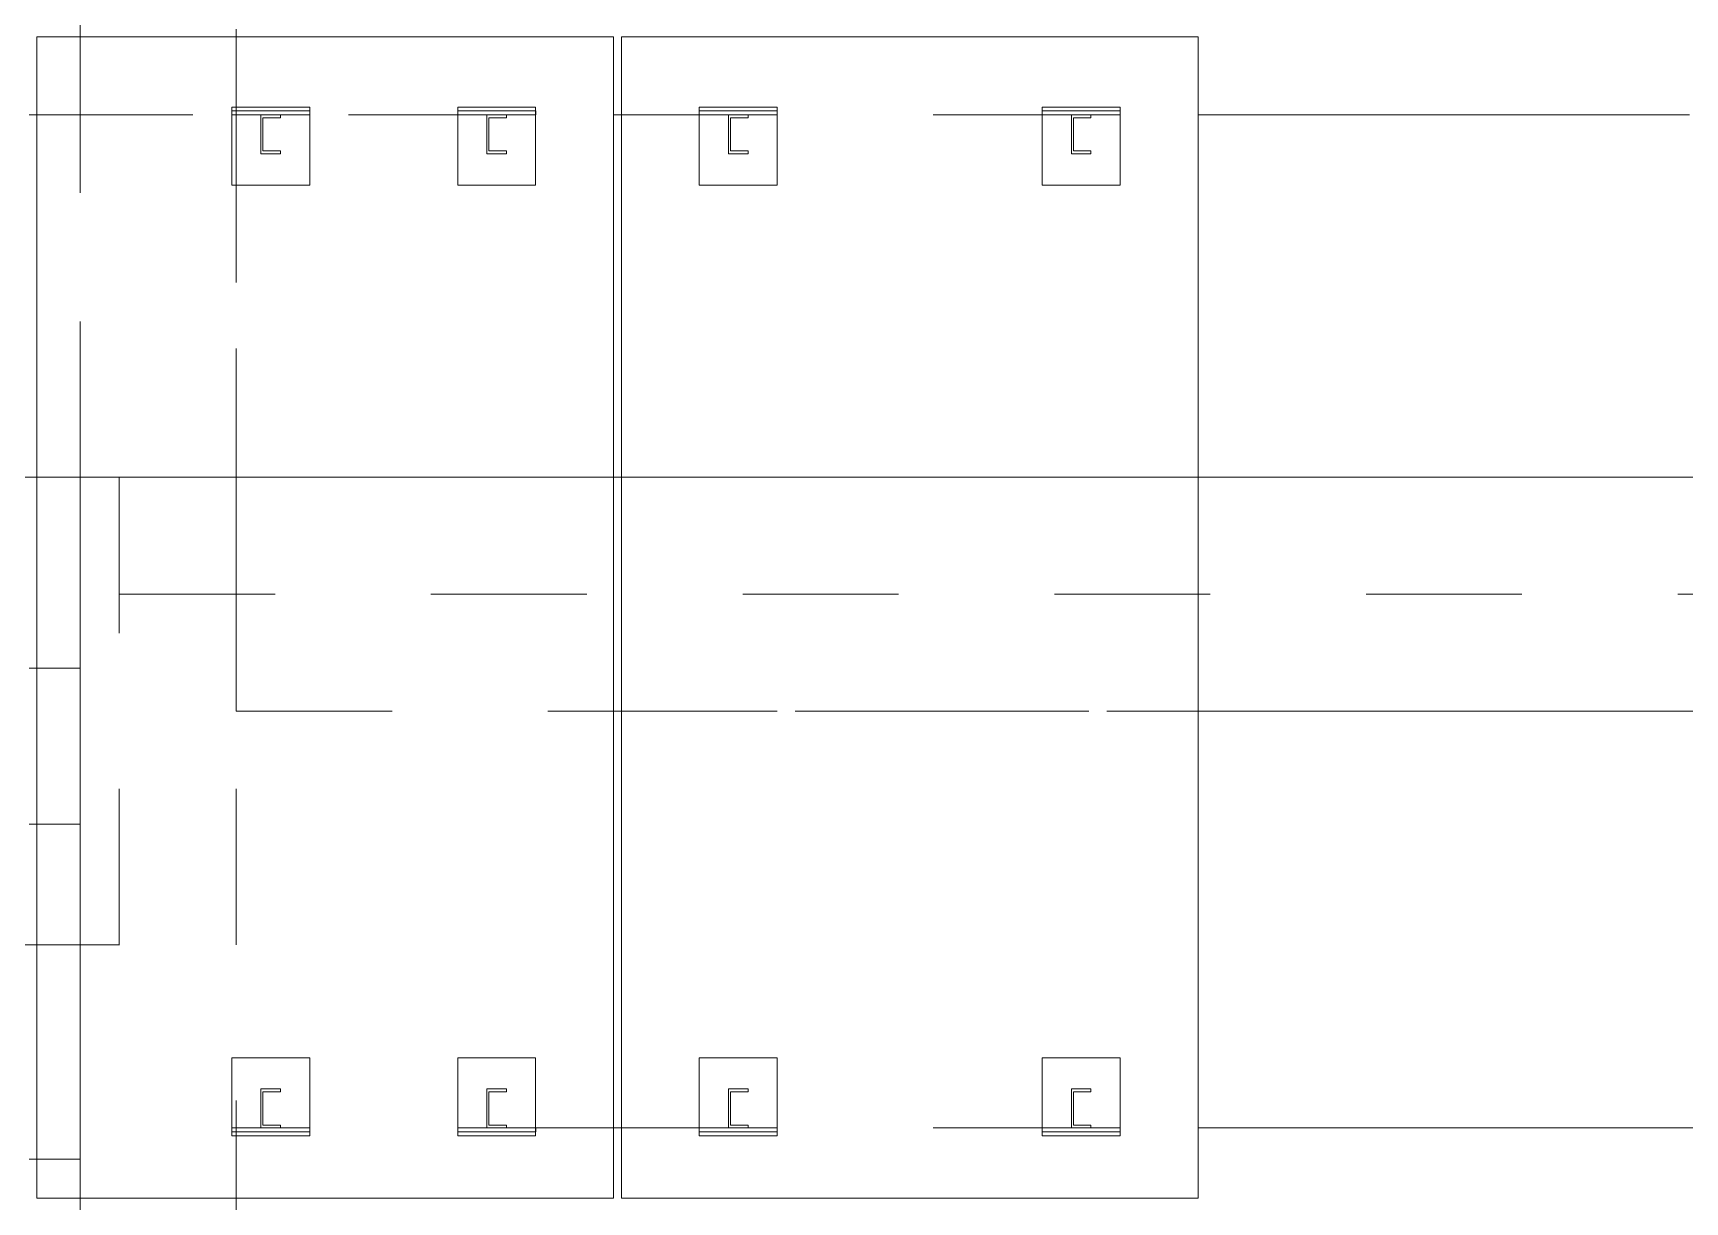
# Model space of a CAD drawing. Header units: millimetres. Extents: x 652937 to 1670132, y 1473552 to 2851037.
# Drawn here: x 663598.133 to 663602.373, y 1524528.36 to 1524531.36 of the extents above; entities that cross this region are included whole.
import ezdxf

# ---------------------------------------------------------------- set-up
doc = ezdxf.new("R2010")
doc.units = ezdxf.units.MM
for name, pattern in [('XKITLINE00', [0]), ('XKITLINE01', [4, 1, -1, 1, -1]), ('XKITLINE02', [4, 2, -2])]:
    doc.linetypes.add(name, pattern=pattern)
doc.layers.add('Part', color=7, linetype='Continuous', lineweight=0)
doc.layers.add('S-GRID', color=7, linetype='Continuous', lineweight=9)

# ---------------------------------------------------------------- blocks, each defined once
blk = doc.blocks.new('*A39404464')
at = {"layer": 'S-GRID', "color": 7, "linetype": 'XKITLINE01', "lineweight": 0}
blk.add_line((-30.905117, -99.720099), (129.806536, -99.720099), dxfattribs=at)
blk = doc.blocks.new('*A40004524')
at = {"layer": 'Part', "color": 7, "linetype": 'XKITLINE02', "lineweight": 0}
for p, q in [((67.421867, -83.220099), (67.421867, -93.970099)), ((67.421867, -83.220099), (69.422117, -83.220099)), ((67.422117, -99.720099), (67.422117, -83.220099)), ((69.421867, -83.220099), (69.421867, -93.970099)), ((69.421867, -83.220099), (69.422117, -83.220099)), ((69.422117, -83.220099), (69.422117, -99.720099)), ((67.421867, -94.070099), (67.421867, -99.720099)), ((69.421867, -94.070099), (69.421867, -99.720099)), ((69.422117, -99.720099), (67.421867, -99.720099)), ((69.421867, -99.720099), (69.422117, -99.720099))]:
    blk.add_line(p, q, dxfattribs=at)
at = {"layer": 'Part', "color": 7, "linetype": 'XKITLINE00', "lineweight": 0}
for p, q in [((67.421867, -93.970099), (67.421867, -94.070099)), ((69.421867, -93.970099), (69.421867, -94.070099))]:
    blk.add_line(p, q, dxfattribs=at)
blk = doc.blocks.new('*A40304554')
at = {"layer": 'Part', "color": 7, "linetype": 'XKITLINE00', "lineweight": 0}
for p, q in [((74.365186, -94.070099), (81.765336, -94.070099)), ((74.365186, -94.070099), (74.365186, -108.970099)), ((81.765186, -108.970099), (81.765186, -94.070099)), ((81.765336, -108.970099), (81.765336, -94.070099)), ((74.365186, -108.970099), (81.765336, -108.970099))]:
    blk.add_line(p, q, dxfattribs=at)
at = {"layer": 'Part', "color": 7, "linetype": 'XKITLINE02', "lineweight": 0}
for p, q in [((74.365336, -94.070099), (74.365186, -94.070099)), ((74.365336, -108.970099), (74.365336, -94.070099)), ((74.365186, -108.970099), (74.365336, -108.970099))]:
    blk.add_line(p, q, dxfattribs=at)
blk = doc.blocks.new('*A40334557')
at = {"layer": 'Part', "color": 7, "linetype": 'XKITLINE00', "lineweight": 0}
for p, q in [((66.865186, -94.070099), (74.265336, -94.070099)), ((66.865186, -108.970099), (66.865186, -94.070099)), ((74.265186, -108.970099), (74.265186, -94.070099)), ((74.265336, -94.070099), (74.265336, -108.970099)), ((74.265186, -108.970099), (66.865186, -108.970099)), ((74.265336, -108.970099), (74.265186, -108.970099))]:
    blk.add_line(p, q, dxfattribs=at)
at = {"layer": 'Part', "color": 7, "linetype": 'XKITLINE02', "lineweight": 0}
for p, q in [((66.865337, -94.070099), (66.865186, -94.070099)), ((66.865337, -108.970099), (66.865337, -94.070099)), ((74.265186, -108.970099), (74.265336, -108.970099))]:
    blk.add_line(p, q, dxfattribs=at)
blk = doc.blocks.new('*A40964620')
at = {"layer": 'Part', "color": 7, "linetype": 'XKITLINE00', "lineweight": 0}
for p, q in [((66.765362, -99.720099), (66.865186, -99.720099)), ((66.765362, -108.470099), (66.865186, -108.470099))]:
    blk.add_line(p, q, dxfattribs=at)
at = {"layer": 'Part', "color": 7, "linetype": 'XKITLINE02', "lineweight": 0}
for p, q in [((66.865186, -99.720099), (67.422167, -99.720099)), ((67.422167, -99.720099), (67.421867, -99.720099)), ((67.421867, -99.720099), (67.421867, -108.470099)), ((67.422167, -108.470099), (67.422167, -99.720099)), ((66.865186, -108.470099), (67.422167, -108.470099)), ((67.421867, -108.470099), (67.422167, -108.470099))]:
    blk.add_line(p, q, dxfattribs=at)
blk = doc.blocks.new('*A41414665')
at = {"layer": 'Part', "color": 7, "linetype": 'XKITLINE02', "lineweight": 0}
for p, q in [((67.922733, -99.720099), (66.672141, -99.720099)), ((66.672141, -99.720099), (66.672141, -105.720099)), ((67.922141, -105.720099), (67.922141, -99.720099)), ((66.672141, -105.720099), (67.922733, -105.720099))]:
    blk.add_line(p, q, dxfattribs=at)
blk = doc.blocks.new('*A42894813')
at = {"layer": 'Part', "color": 7, "linetype": 'XKITLINE02', "lineweight": 0}
for p, q in [((69.421867, -108.070099), (69.421867, -108.970099)), ((69.421867, -108.070099), (69.422117, -108.070099)), ((74.265361, -108.070099), (69.421867, -108.070099)), ((69.422117, -108.070099), (69.422117, -110.070099)), ((74.365186, -108.070099), (81.765361, -108.070099))]:
    blk.add_line(p, q, dxfattribs=at)
at = {"layer": 'Part', "color": 7, "linetype": 'XKITLINE00', "lineweight": 0}
for p, q in [((74.265361, -108.070099), (74.365186, -108.070099)), ((110.097119, -108.070099), (81.765361, -108.070099)), ((69.421867, -108.970099), (69.421867, -109.070099))]:
    blk.add_line(p, q, dxfattribs=at)
blk = doc.blocks.new('*A42914815')
at = {"layer": 'Part', "color": 7, "linetype": 'XKITLINE02', "lineweight": 0}
for p, q in [((67.92214, -99.720099), (67.92214, -101.220099)), ((67.92214, -99.720099), (111.347733, -99.720099)), ((67.92214, -101.220099), (111.347733, -101.220099))]:
    blk.add_line(p, q, dxfattribs=at)
blk = doc.blocks.new('*A42924816')
at = {"layer": 'Part', "color": 7, "linetype": 'XKITLINE02', "lineweight": 0}
for p, q in [((69.421867, -102.720099), (69.421867, -99.720099)), ((69.421867, -99.720099), (69.422117, -99.720099)), ((69.421867, -99.720099), (74.265361, -99.720099)), ((69.422117, -99.720099), (69.422117, -102.720099)), ((110.597117, -99.720099), (74.365186, -99.720099)), ((74.365186, -99.720099), (81.765361, -99.720099)), ((69.422117, -102.720099), (69.421867, -102.720099)), ((69.421867, -102.720099), (74.265361, -102.720099)), ((110.597117, -102.720099), (74.365186, -102.720099)), ((74.365186, -102.720099), (81.765361, -102.720099))]:
    blk.add_line(p, q, dxfattribs=at)
at = {"layer": 'Part', "color": 7, "linetype": 'XKITLINE00', "lineweight": 0}
for p, q in [((74.265361, -99.720099), (74.365186, -99.720099)), ((110.596866, -99.720099), (81.765361, -99.720099)), ((74.265361, -102.720099), (74.365186, -102.720099)), ((110.596866, -102.720099), (81.765361, -102.720099))]:
    blk.add_line(p, q, dxfattribs=at)
blk = doc.blocks.new('*A43064830')
at = {"layer": 'Part', "color": 7, "linetype": 'XKITLINE02', "lineweight": 0}
for p, q in [((60.365341, -104.170099), (60.365341, -102.170099)), ((60.365341, -102.170099), (60.365541, -102.170099)), ((60.365341, -102.170099), (66.765362, -102.170099)), ((60.365541, -102.170099), (60.365541, -104.170099)), ((66.865186, -102.170099), (67.422072, -102.170099)), ((67.421872, -104.170099), (67.421872, -102.170099)), ((67.422072, -102.170099), (67.422072, -104.170099)), ((60.365541, -104.170099), (60.365341, -104.170099)), ((60.365341, -104.170099), (66.765362, -104.170099)), ((67.422072, -104.170099), (66.865186, -104.170099))]:
    blk.add_line(p, q, dxfattribs=at)
at = {"layer": 'Part', "color": 7, "linetype": 'XKITLINE00', "lineweight": 0}
for p, q in [((66.765362, -102.170099), (66.865186, -102.170099)), ((66.765362, -104.170099), (66.865186, -104.170099))]:
    blk.add_line(p, q, dxfattribs=at)
blk = doc.blocks.new('*A43594883')
at = {"layer": 'Part', "color": 7, "linetype": 'XKITLINE02', "lineweight": 0}
for p, q in [((80.140384, -107.570099), (80.390524, -107.570099)), ((80.140384, -108.070099), (80.140384, -107.570099)), ((80.140524, -108.070099), (80.140524, -107.570099)), ((80.390524, -107.607599), (80.165384, -107.607599)), ((80.165384, -108.032599), (80.165384, -107.607599)), ((80.165524, -108.032599), (80.165524, -107.607599)), ((80.390384, -107.607599), (80.390384, -107.570099)), ((80.390524, -107.570099), (80.390524, -107.607599)), ((80.390524, -108.070099), (80.140384, -108.070099)), ((80.165384, -108.032599), (80.390524, -108.032599)), ((80.390384, -108.070099), (80.390384, -108.032599)), ((80.390524, -108.032599), (80.390524, -108.070099))]:
    blk.add_line(p, q, dxfattribs=at)
blk = doc.blocks.new('*A43604884')
at = {"layer": 'Part', "color": 7, "linetype": 'XKITLINE02', "lineweight": 0}
for p, q in [((80.765368, -107.170099), (79.765356, -107.170099)), ((79.765356, -107.170099), (79.765356, -108.170099)), ((79.765368, -108.170099), (79.765368, -107.170099)), ((80.765356, -108.170099), (80.765356, -107.170099)), ((80.765368, -108.170099), (80.765368, -107.170099)), ((79.765356, -108.170099), (80.765368, -108.170099))]:
    blk.add_line(p, q, dxfattribs=at)
blk = doc.blocks.new('*A43614885')
at = {"layer": 'Part', "color": 7, "linetype": 'XKITLINE02', "lineweight": 0}
for p, q in [((80.765609, -108.070099), (79.765409, -108.070099)), ((79.765409, -108.120099), (79.765409, -108.070099)), ((79.765609, -108.120099), (79.765609, -108.070099)), ((80.765409, -108.070099), (80.765609, -108.070099)), ((80.765409, -108.120099), (80.765409, -108.070099)), ((80.765609, -108.070099), (80.765609, -108.120099)), ((80.765609, -108.120099), (79.765409, -108.120099)), ((80.765609, -108.120099), (80.765409, -108.120099))]:
    blk.add_line(p, q, dxfattribs=at)
blk = doc.blocks.new('*A43794903')
at = {"layer": 'Part', "color": 7, "linetype": 'XKITLINE02', "lineweight": 0}
for p, q in [((67.421867, -99.720099), (67.421867, -108.970099)), ((67.421867, -99.720099), (69.422117, -99.720099)), ((67.422117, -118.970099), (67.422117, -99.720099)), ((69.421867, -99.720099), (69.421867, -108.970099)), ((69.421867, -99.720099), (69.422117, -99.720099)), ((69.422117, -99.720099), (69.422117, -118.970099)), ((67.421867, -109.070099), (67.421867, -118.970099)), ((69.421867, -109.070099), (69.421867, -118.970099)), ((69.422117, -118.970099), (67.421867, -118.970099)), ((69.421867, -118.970099), (69.422117, -118.970099))]:
    blk.add_line(p, q, dxfattribs=at)
at = {"layer": 'Part', "color": 7, "linetype": 'XKITLINE00', "lineweight": 0}
for p, q in [((67.421867, -108.970099), (67.421867, -109.070099)), ((69.421867, -108.970099), (69.421867, -109.070099))]:
    blk.add_line(p, q, dxfattribs=at)
blk = doc.blocks.new('*A43834907')
at = {"layer": 'Part', "color": 7, "linetype": 'XKITLINE02', "lineweight": 0}
for p, q in [((75.740384, -107.570099), (75.990524, -107.570099)), ((75.740384, -108.070099), (75.740384, -107.570099)), ((75.740524, -108.070099), (75.740524, -107.570099)), ((75.990524, -107.607599), (75.765384, -107.607599)), ((75.765384, -108.032599), (75.765384, -107.607599)), ((75.765524, -108.032599), (75.765524, -107.607599)), ((75.990384, -107.607599), (75.990384, -107.570099)), ((75.990524, -107.570099), (75.990524, -107.607599)), ((75.990524, -108.070099), (75.740384, -108.070099)), ((75.765384, -108.032599), (75.990524, -108.032599)), ((75.990384, -108.070099), (75.990384, -108.032599)), ((75.990524, -108.032599), (75.990524, -108.070099))]:
    blk.add_line(p, q, dxfattribs=at)
blk = doc.blocks.new('*A43844908')
at = {"layer": 'Part', "color": 7, "linetype": 'XKITLINE02', "lineweight": 0}
for p, q in [((76.365368, -107.170099), (75.365357, -107.170099)), ((75.365357, -107.170099), (75.365357, -108.170099)), ((75.365368, -108.170099), (75.365368, -107.170099)), ((76.365357, -108.170099), (76.365357, -107.170099)), ((76.365368, -108.170099), (76.365368, -107.170099)), ((75.365357, -108.170099), (76.365368, -108.170099))]:
    blk.add_line(p, q, dxfattribs=at)
blk = doc.blocks.new('*A43854909')
at = {"layer": 'Part', "color": 7, "linetype": 'XKITLINE02', "lineweight": 0}
for p, q in [((76.365609, -108.070099), (75.365409, -108.070099)), ((75.365409, -108.120099), (75.365409, -108.070099)), ((75.365609, -108.120099), (75.365609, -108.070099)), ((76.365409, -108.070099), (76.365609, -108.070099)), ((76.365409, -108.120099), (76.365409, -108.070099)), ((76.365609, -108.070099), (76.365609, -108.120099)), ((76.365609, -108.120099), (75.365409, -108.120099)), ((76.365609, -108.120099), (76.365409, -108.120099))]:
    blk.add_line(p, q, dxfattribs=at)
blk = doc.blocks.new('*A43864910')
at = {"layer": 'Part', "color": 7, "linetype": 'XKITLINE02', "lineweight": 0}
for p, q in [((70.365609, -108.070099), (69.365409, -108.070099)), ((69.365409, -108.120099), (69.365409, -108.070099)), ((69.365609, -108.120099), (69.365609, -108.070099)), ((70.365409, -108.070099), (70.365609, -108.070099)), ((70.365409, -108.120099), (70.365409, -108.070099)), ((70.365609, -108.070099), (70.365609, -108.120099)), ((70.365609, -108.120099), (69.365409, -108.120099)), ((70.365609, -108.120099), (70.365409, -108.120099))]:
    blk.add_line(p, q, dxfattribs=at)
blk = doc.blocks.new('*A43874911')
at = {"layer": 'Part', "color": 7, "linetype": 'XKITLINE02', "lineweight": 0}
for p, q in [((73.265609, -108.070099), (72.265409, -108.070099)), ((72.265409, -108.120099), (72.265409, -108.070099)), ((72.265609, -108.120099), (72.265609, -108.070099)), ((73.265409, -108.070099), (73.265609, -108.070099)), ((73.265409, -108.120099), (73.265409, -108.070099)), ((73.265609, -108.070099), (73.265609, -108.120099)), ((73.265609, -108.120099), (72.265409, -108.120099)), ((73.265609, -108.120099), (73.265409, -108.120099))]:
    blk.add_line(p, q, dxfattribs=at)
blk = doc.blocks.new('*A43884912')
at = {"layer": 'Part', "color": 7, "linetype": 'XKITLINE02', "lineweight": 0}
for p, q in [((70.365368, -107.170099), (69.365357, -107.170099)), ((69.365357, -107.170099), (69.365357, -108.170099)), ((69.365368, -108.170099), (69.365368, -107.170099)), ((70.365357, -108.170099), (70.365357, -107.170099)), ((70.365368, -108.170099), (70.365368, -107.170099)), ((69.365357, -108.170099), (70.365368, -108.170099))]:
    blk.add_line(p, q, dxfattribs=at)
blk = doc.blocks.new('*A43894913')
at = {"layer": 'Part', "color": 7, "linetype": 'XKITLINE02', "lineweight": 0}
for p, q in [((73.265368, -107.170099), (72.265357, -107.170099)), ((72.265357, -107.170099), (72.265357, -108.170099)), ((72.265368, -108.170099), (72.265368, -107.170099)), ((73.265357, -108.170099), (73.265357, -107.170099)), ((73.265368, -108.170099), (73.265368, -107.170099)), ((72.265357, -108.170099), (73.265368, -108.170099))]:
    blk.add_line(p, q, dxfattribs=at)
blk = doc.blocks.new('*A43904914')
at = {"layer": 'Part', "color": 7, "linetype": 'XKITLINE02', "lineweight": 0}
for p, q in [((69.740384, -107.570099), (69.990524, -107.570099)), ((69.740384, -108.070099), (69.740384, -107.570099)), ((69.740524, -108.070099), (69.740524, -107.570099)), ((69.990524, -107.607599), (69.765384, -107.607599)), ((69.765384, -108.032599), (69.765384, -107.607599)), ((69.765524, -108.032599), (69.765524, -107.607599)), ((69.990384, -107.607599), (69.990384, -107.570099)), ((69.990524, -107.570099), (69.990524, -107.607599)), ((69.990524, -108.070099), (69.740384, -108.070099)), ((69.765384, -108.032599), (69.990524, -108.032599)), ((69.990384, -108.070099), (69.990384, -108.032599)), ((69.990524, -108.032599), (69.990524, -108.070099))]:
    blk.add_line(p, q, dxfattribs=at)
blk = doc.blocks.new('*A43914915')
at = {"layer": 'Part', "color": 7, "linetype": 'XKITLINE02', "lineweight": 0}
for p, q in [((72.640384, -107.570099), (72.890524, -107.570099)), ((72.640384, -108.070099), (72.640384, -107.570099)), ((72.640524, -108.070099), (72.640524, -107.570099)), ((72.890524, -107.607599), (72.665384, -107.607599)), ((72.665384, -108.032599), (72.665384, -107.607599)), ((72.665524, -108.032599), (72.665524, -107.607599)), ((72.890384, -107.607599), (72.890384, -107.570099)), ((72.890524, -107.570099), (72.890524, -107.607599)), ((72.890524, -108.070099), (72.640384, -108.070099)), ((72.665384, -108.032599), (72.890524, -108.032599)), ((72.890384, -108.070099), (72.890384, -108.032599)), ((72.890524, -108.032599), (72.890524, -108.070099))]:
    blk.add_line(p, q, dxfattribs=at)
blk = doc.blocks.new('*A44775001')
at = {"layer": 'Part', "color": 7, "linetype": 'XKITLINE00', "lineweight": 0}
for p, q in [((66.765362, -95.070099), (66.865186, -95.070099)), ((74.265361, -95.070099), (74.365186, -95.070099)), ((81.765361, -95.070099), (88.071891, -95.070099))]:
    blk.add_line(p, q, dxfattribs=at)
at = {"layer": 'Part', "color": 7, "linetype": 'XKITLINE02', "lineweight": 0}
for p, q in [((66.865186, -95.070099), (74.265361, -95.070099)), ((74.365186, -95.070099), (81.765361, -95.070099))]:
    blk.add_line(p, q, dxfattribs=at)
blk = doc.blocks.new('*A48785402')
at = {"layer": 'Part', "color": 7, "linetype": 'XKITLINE02', "lineweight": 0}
for p, q in [((80.765609, -95.020099), (79.765409, -95.020099)), ((79.765409, -95.070099), (79.765409, -95.020099)), ((80.765609, -95.070099), (79.765409, -95.070099)), ((79.765609, -95.070099), (79.765609, -95.020099)), ((80.765409, -95.020099), (80.765609, -95.020099)), ((80.765409, -95.070099), (80.765409, -95.020099)), ((80.765609, -95.070099), (80.765409, -95.070099)), ((80.765609, -95.020099), (80.765609, -95.070099))]:
    blk.add_line(p, q, dxfattribs=at)
blk = doc.blocks.new('*A48795403')
at = {"layer": 'Part', "color": 7, "linetype": 'XKITLINE02', "lineweight": 0}
for p, q in [((80.140384, -95.070099), (80.390524, -95.070099)), ((80.140384, -95.570099), (80.140384, -95.070099)), ((80.140524, -95.570099), (80.140524, -95.070099)), ((80.390524, -95.107599), (80.165384, -95.107599)), ((80.165384, -95.532599), (80.165384, -95.107599)), ((80.165524, -95.532599), (80.165524, -95.107599)), ((80.390384, -95.107599), (80.390384, -95.070099)), ((80.390524, -95.070099), (80.390524, -95.107599)), ((80.390524, -95.570099), (80.140384, -95.570099)), ((80.165384, -95.532599), (80.390524, -95.532599)), ((80.390384, -95.570099), (80.390384, -95.532599)), ((80.390524, -95.532599), (80.390524, -95.570099))]:
    blk.add_line(p, q, dxfattribs=at)
blk = doc.blocks.new('*A48805404')
at = {"layer": 'Part', "color": 7, "linetype": 'XKITLINE02', "lineweight": 0}
for p, q in [((80.765368, -94.970099), (79.765356, -94.970099)), ((79.765356, -94.970099), (79.765356, -95.970099)), ((79.765368, -95.970099), (79.765368, -94.970099)), ((80.765356, -95.970099), (80.765356, -94.970099)), ((80.765368, -95.970099), (80.765368, -94.970099)), ((79.765356, -95.970099), (80.765368, -95.970099))]:
    blk.add_line(p, q, dxfattribs=at)
blk = doc.blocks.new('*A48865410')
at = {"layer": 'Part', "color": 7, "linetype": 'XKITLINE02', "lineweight": 0}
for p, q in [((76.365368, -94.970099), (75.365357, -94.970099)), ((75.365357, -94.970099), (75.365357, -95.970099)), ((75.365368, -95.970099), (75.365368, -94.970099)), ((76.365357, -95.970099), (76.365357, -94.970099)), ((76.365368, -95.970099), (76.365368, -94.970099)), ((75.365357, -95.970099), (76.365368, -95.970099))]:
    blk.add_line(p, q, dxfattribs=at)
blk = doc.blocks.new('*A48875411')
at = {"layer": 'Part', "color": 7, "linetype": 'XKITLINE02', "lineweight": 0}
for p, q in [((76.365609, -95.020099), (75.365409, -95.020099)), ((75.365409, -95.070099), (75.365409, -95.020099)), ((76.365609, -95.070099), (75.365409, -95.070099)), ((75.365609, -95.070099), (75.365609, -95.020099)), ((76.365409, -95.020099), (76.365609, -95.020099)), ((76.365409, -95.070099), (76.365409, -95.020099)), ((76.365609, -95.070099), (76.365409, -95.070099)), ((76.365609, -95.020099), (76.365609, -95.070099))]:
    blk.add_line(p, q, dxfattribs=at)
blk = doc.blocks.new('*A48885412')
at = {"layer": 'Part', "color": 7, "linetype": 'XKITLINE02', "lineweight": 0}
for p, q in [((75.740384, -95.070099), (75.990524, -95.070099)), ((75.740384, -95.570099), (75.740384, -95.070099)), ((75.740524, -95.570099), (75.740524, -95.070099)), ((75.990524, -95.107599), (75.765384, -95.107599)), ((75.765384, -95.532599), (75.765384, -95.107599)), ((75.765524, -95.532599), (75.765524, -95.107599)), ((75.990384, -95.107599), (75.990384, -95.070099)), ((75.990524, -95.070099), (75.990524, -95.107599)), ((75.990524, -95.570099), (75.740384, -95.570099)), ((75.765384, -95.532599), (75.990524, -95.532599)), ((75.990384, -95.570099), (75.990384, -95.532599)), ((75.990524, -95.532599), (75.990524, -95.570099))]:
    blk.add_line(p, q, dxfattribs=at)
blk = doc.blocks.new('*A48965420')
at = {"layer": 'Part', "color": 7, "linetype": 'XKITLINE02', "lineweight": 0}
for p, q in [((70.365368, -94.970099), (69.365357, -94.970099)), ((69.365357, -94.970099), (69.365357, -95.970099)), ((69.365368, -95.970099), (69.365368, -94.970099)), ((70.365357, -95.970099), (70.365357, -94.970099)), ((70.365368, -95.970099), (70.365368, -94.970099)), ((69.365357, -95.970099), (70.365368, -95.970099))]:
    blk.add_line(p, q, dxfattribs=at)
blk = doc.blocks.new('*A48975421')
at = {"layer": 'Part', "color": 7, "linetype": 'XKITLINE02', "lineweight": 0}
for p, q in [((73.265368, -94.970099), (72.265357, -94.970099)), ((72.265357, -94.970099), (72.265357, -95.970099)), ((72.265368, -95.970099), (72.265368, -94.970099)), ((73.265357, -95.970099), (73.265357, -94.970099)), ((73.265368, -95.970099), (73.265368, -94.970099)), ((72.265357, -95.970099), (73.265368, -95.970099))]:
    blk.add_line(p, q, dxfattribs=at)
blk = doc.blocks.new('*A48985422')
at = {"layer": 'Part', "color": 7, "linetype": 'XKITLINE02', "lineweight": 0}
for p, q in [((70.365609, -95.020099), (69.365409, -95.020099)), ((69.365409, -95.070099), (69.365409, -95.020099)), ((70.365609, -95.070099), (69.365409, -95.070099)), ((69.365609, -95.070099), (69.365609, -95.020099)), ((70.365409, -95.020099), (70.365609, -95.020099)), ((70.365409, -95.070099), (70.365409, -95.020099)), ((70.365609, -95.070099), (70.365409, -95.070099)), ((70.365609, -95.020099), (70.365609, -95.070099))]:
    blk.add_line(p, q, dxfattribs=at)
blk = doc.blocks.new('*A48995423')
at = {"layer": 'Part', "color": 7, "linetype": 'XKITLINE02', "lineweight": 0}
for p, q in [((73.265609, -95.020099), (72.265409, -95.020099)), ((72.265409, -95.070099), (72.265409, -95.020099)), ((73.265609, -95.070099), (72.265409, -95.070099)), ((72.265609, -95.070099), (72.265609, -95.020099)), ((73.265409, -95.020099), (73.265609, -95.020099)), ((73.265409, -95.070099), (73.265409, -95.020099)), ((73.265609, -95.070099), (73.265409, -95.070099)), ((73.265609, -95.020099), (73.265609, -95.070099))]:
    blk.add_line(p, q, dxfattribs=at)
blk = doc.blocks.new('*A49005424')
at = {"layer": 'Part', "color": 7, "linetype": 'XKITLINE02', "lineweight": 0}
for p, q in [((69.740384, -95.070099), (69.990524, -95.070099)), ((69.740384, -95.570099), (69.740384, -95.070099)), ((69.740524, -95.570099), (69.740524, -95.070099)), ((69.990524, -95.107599), (69.765384, -95.107599)), ((69.765384, -95.532599), (69.765384, -95.107599)), ((69.765524, -95.532599), (69.765524, -95.107599)), ((69.990384, -95.107599), (69.990384, -95.070099)), ((69.990524, -95.070099), (69.990524, -95.107599)), ((69.990524, -95.570099), (69.740384, -95.570099)), ((69.765384, -95.532599), (69.990524, -95.532599)), ((69.990384, -95.570099), (69.990384, -95.532599)), ((69.990524, -95.532599), (69.990524, -95.570099))]:
    blk.add_line(p, q, dxfattribs=at)
blk = doc.blocks.new('*A49015425')
at = {"layer": 'Part', "color": 7, "linetype": 'XKITLINE02', "lineweight": 0}
for p, q in [((72.640384, -95.070099), (72.890524, -95.070099)), ((72.640384, -95.570099), (72.640384, -95.070099)), ((72.640524, -95.570099), (72.640524, -95.070099)), ((72.890524, -95.107599), (72.665384, -95.107599)), ((72.665384, -95.532599), (72.665384, -95.107599)), ((72.665524, -95.532599), (72.665524, -95.107599)), ((72.890384, -95.107599), (72.890384, -95.070099)), ((72.890524, -95.070099), (72.890524, -95.107599)), ((72.890524, -95.570099), (72.640384, -95.570099)), ((72.665384, -95.532599), (72.890524, -95.532599)), ((72.890384, -95.570099), (72.890384, -95.532599)), ((72.890524, -95.532599), (72.890524, -95.570099))]:
    blk.add_line(p, q, dxfattribs=at)

msp = doc.modelspace()

# ---------------------------------------------------------------- block references
at = {"color": 7, "lineweight": 0, "xscale": 0.2, "yscale": 0.2, "zscale": 0.2}
for name in ['*A40334557', '*A40304554', '*A40004524', '*A44775001', '*A48965420', '*A48985422', '*A49005424', '*A48975421', '*A48995423', '*A49015425', '*A48865410', '*A48875411', '*A48885412', '*A48805404', '*A48785402', '*A48795403', '*A39404464', '*A40964620', '*A41414665', '*A43794903', '*A42914815', '*A42924816', '*A43064830', '*A43884912', '*A43894913', '*A43844908', '*A43604884', '*A43904914', '*A43914915', '*A43834907', '*A43594883', '*A43864910', '*A42894813', '*A43874911', '*A43854909', '*A43614885']:
    msp.add_blockref(name, (663584.7698, 1524550.1643), dxfattribs=at)

doc.saveas('drawing.dxf')
